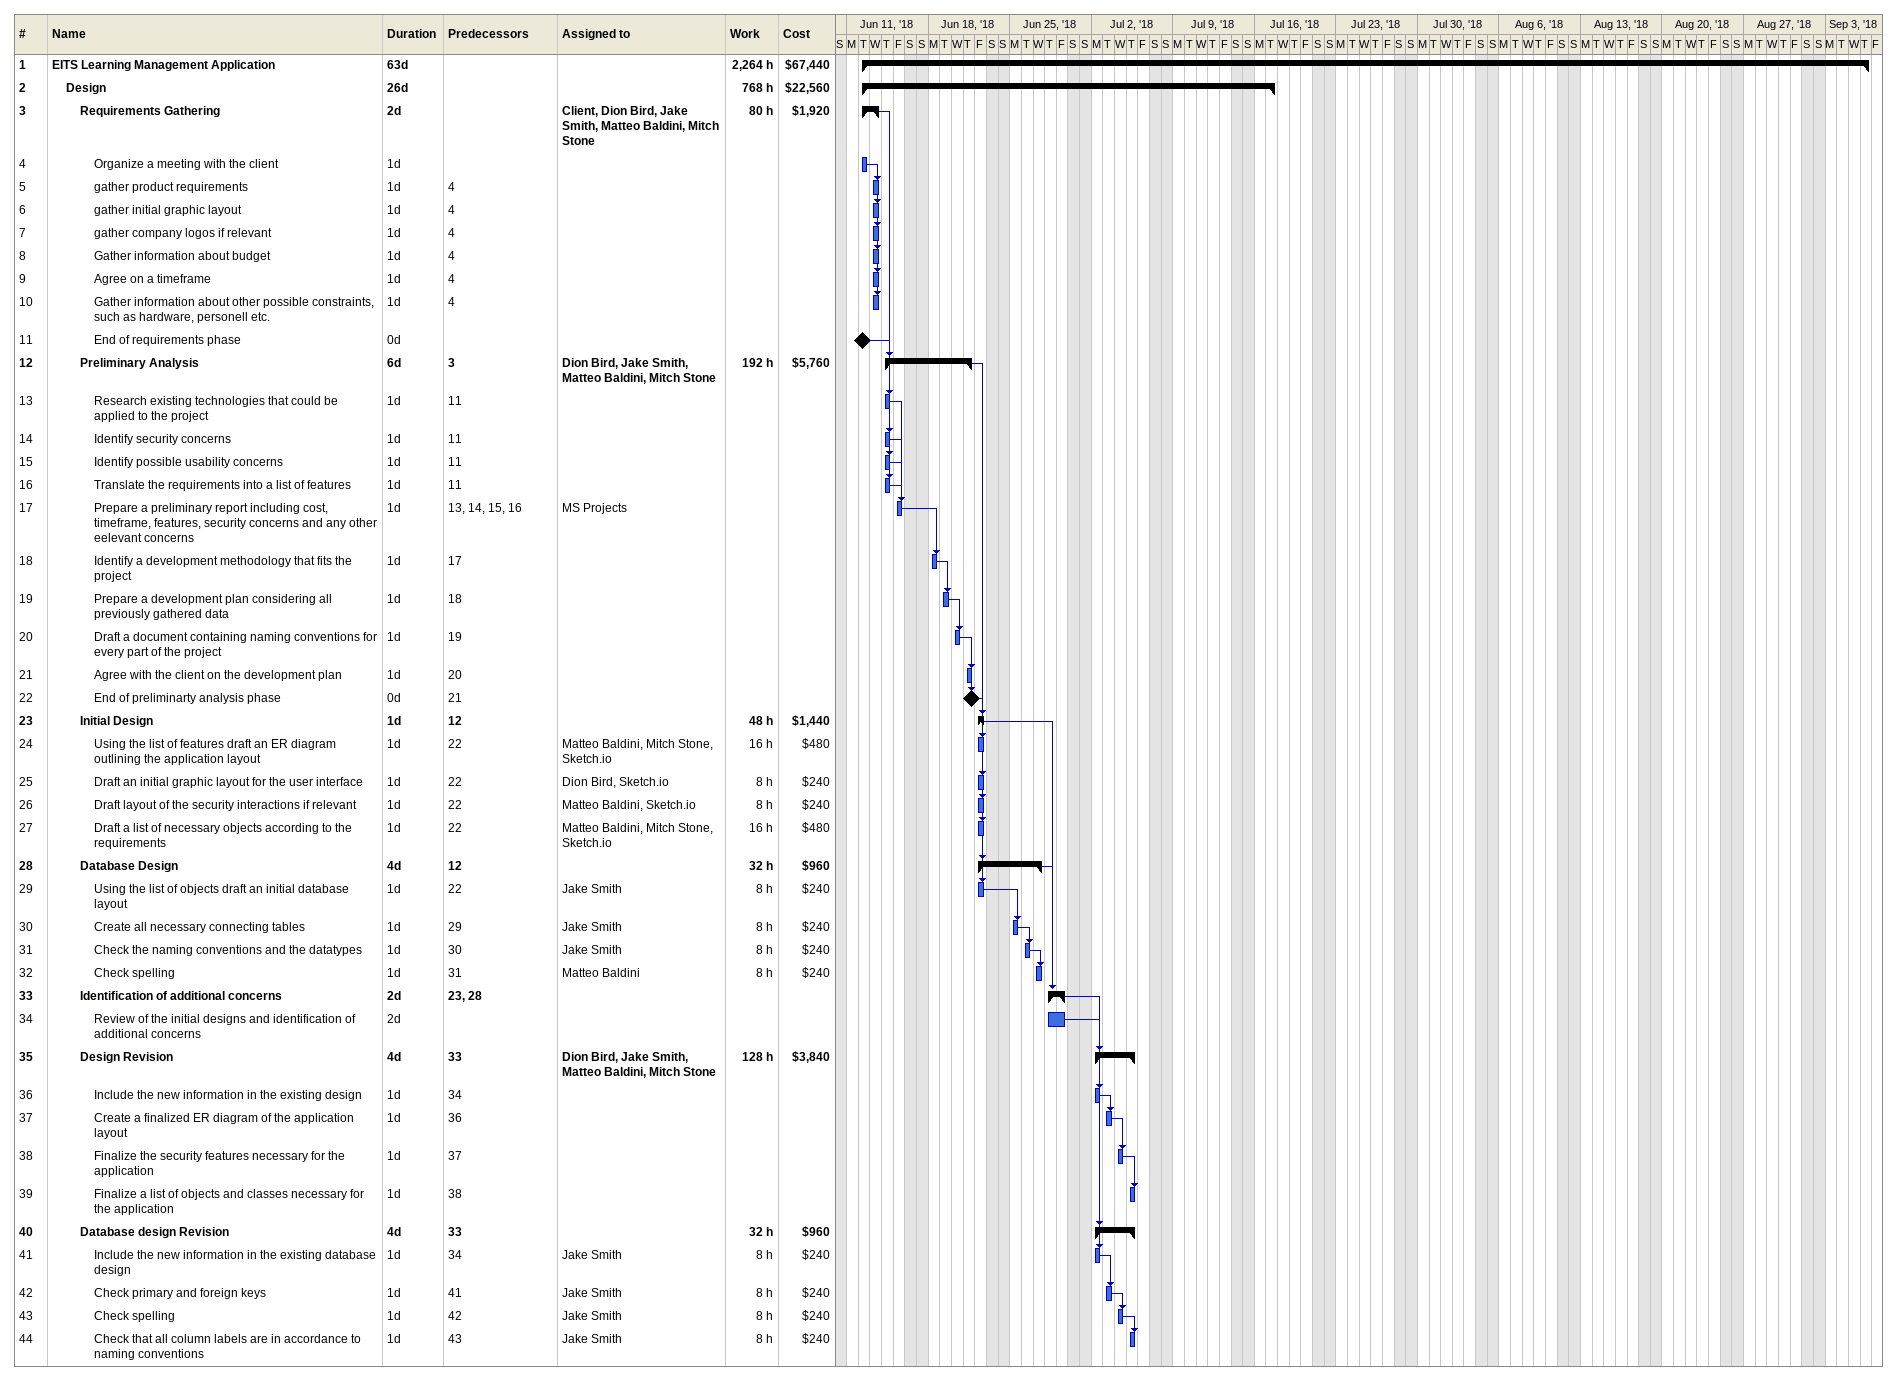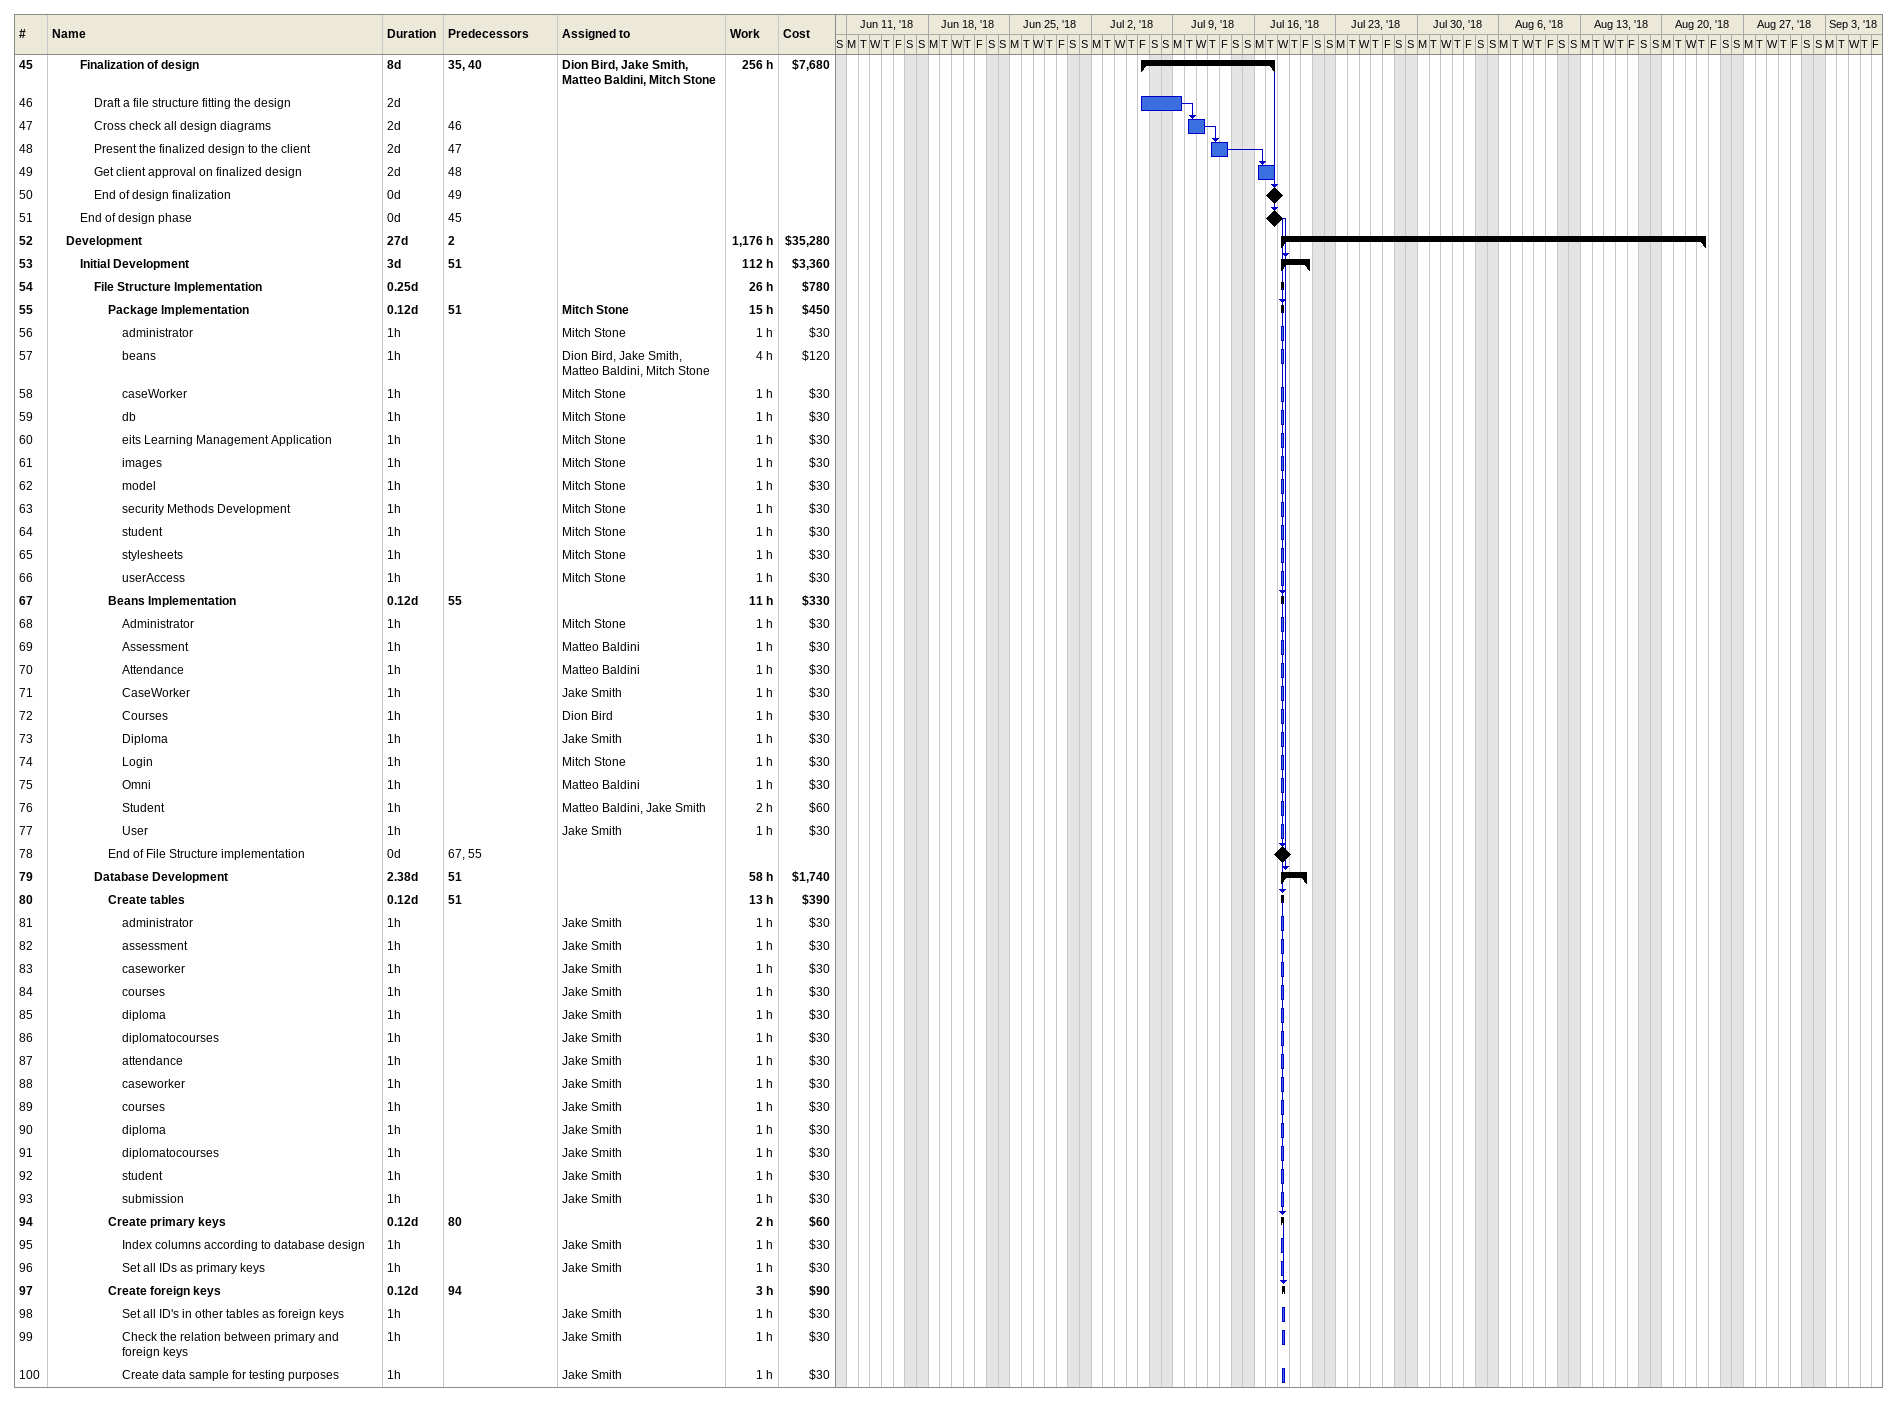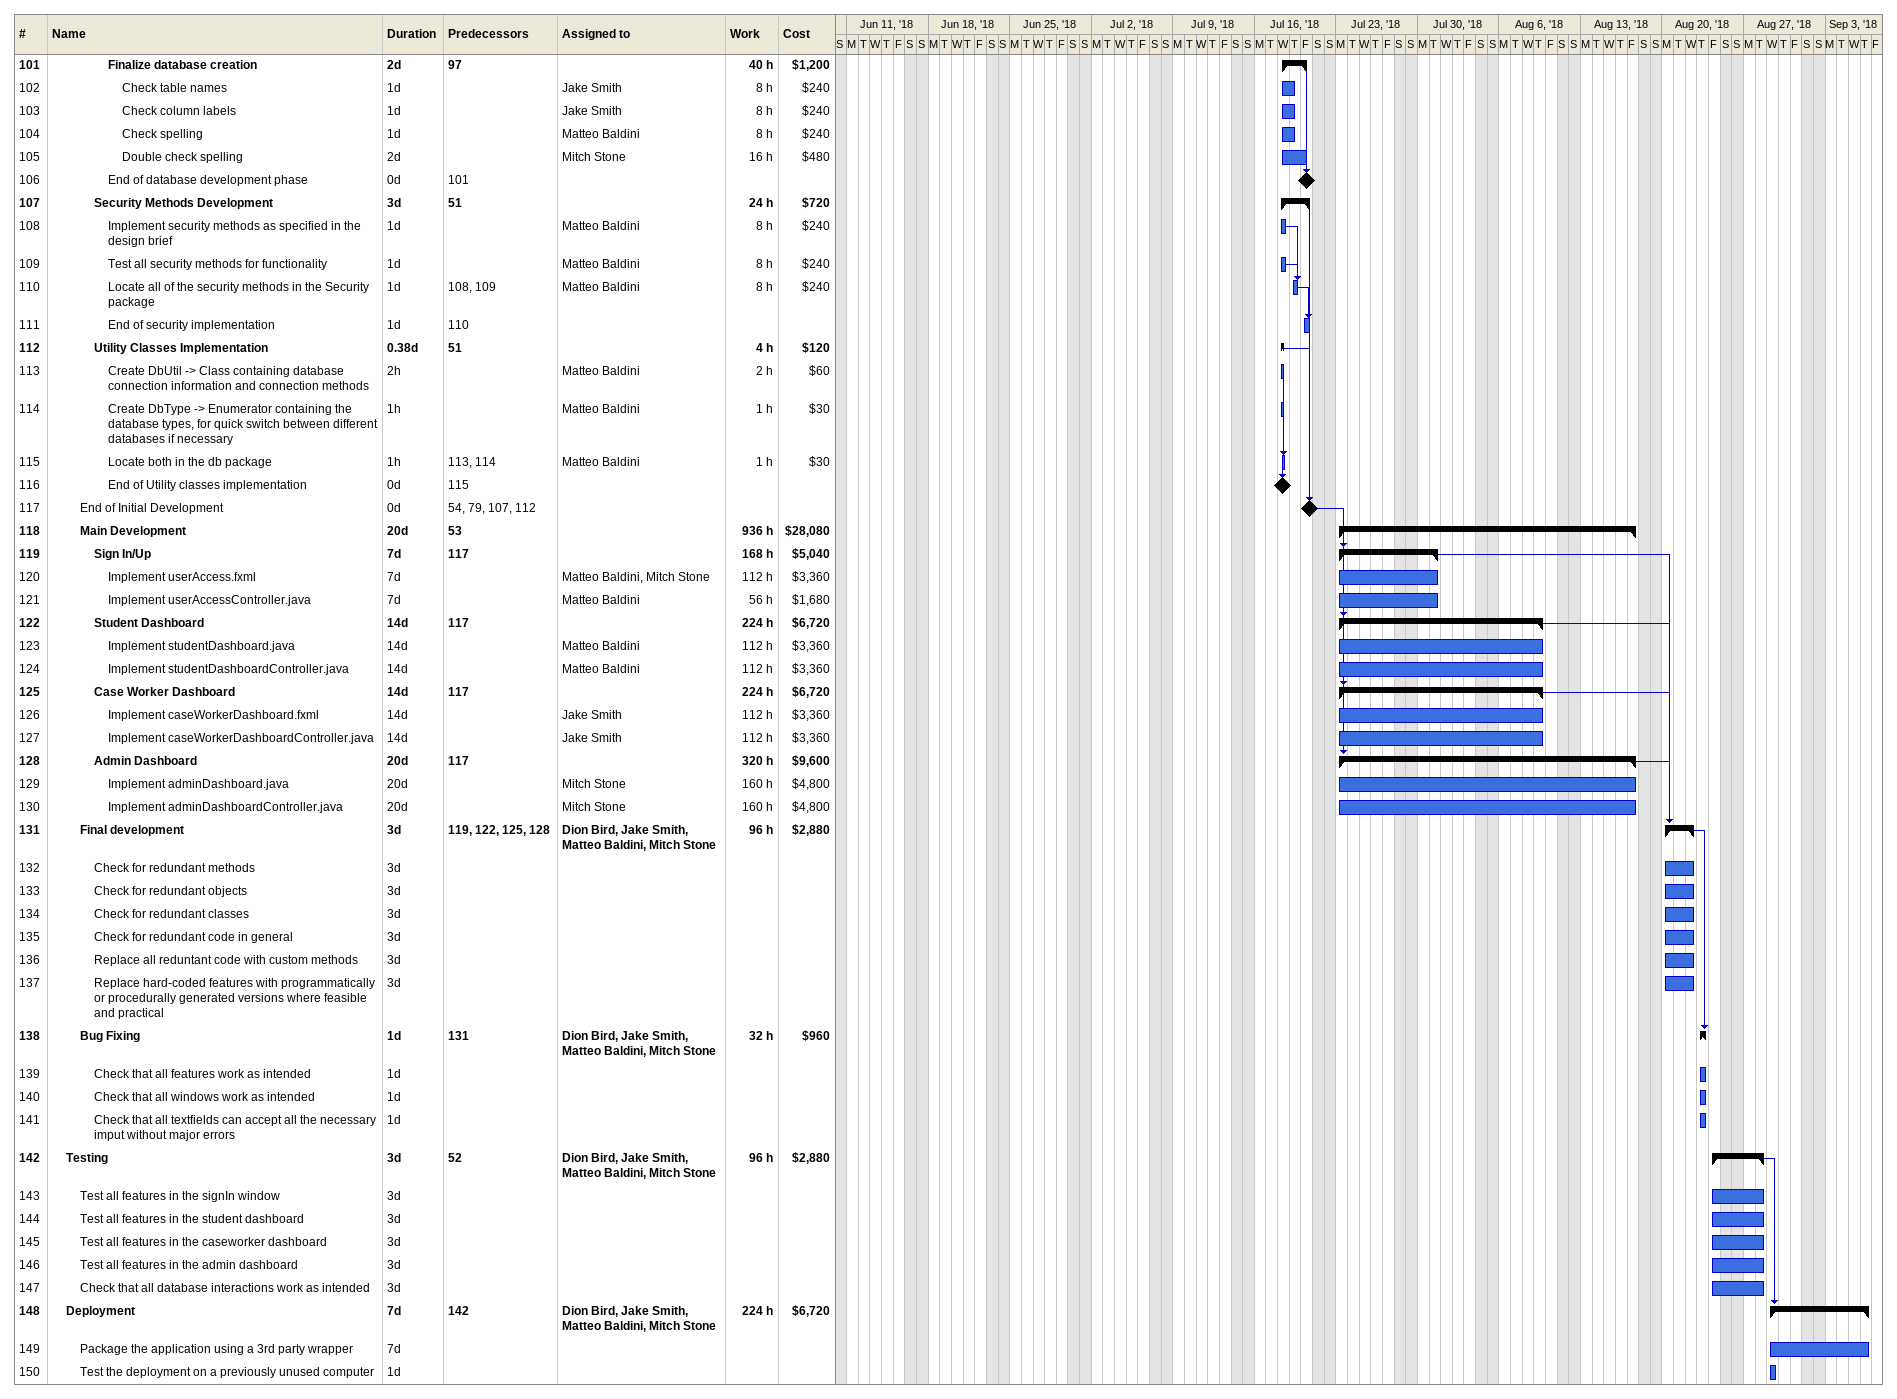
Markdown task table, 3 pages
| ID | Level | Task | Duration | Start | Finish | Predecessors | Resources | Work (h) | Cost ($) |
|---|---|---|---|---|---|---|---|---|---|
| 1 | 1 | **EITS Learning Management Application** | 63d | 2018-06-12 | 2018-09-06 |  |  | 2264 | 67440 |
| 2 | 2 | **Design** | 26d | 2018-06-12 | 2018-07-17 |  |  | 768 | 22560 |
| 3 | 3 | **Requirements Gathering** | 2d | 2018-06-12 | 2018-06-13 |  | Client, Dion Bird, Jake Smith, Matteo Baldini, Mitch Stone | 80 | 1920 |
| 4 | 4 | Organize a meeting with the client | 1d | 2018-06-12 | 2018-06-12 |  |  |  |  |
| 5 | 4 | gather product requirements | 1d | 2018-06-13 | 2018-06-13 | 4 |  |  |  |
| 6 | 4 | gather initial graphic layout | 1d | 2018-06-13 | 2018-06-13 | 4 |  |  |  |
| 7 | 4 | gather company logos if relevant | 1d | 2018-06-13 | 2018-06-13 | 4 |  |  |  |
| 8 | 4 | Gather information about budget | 1d | 2018-06-13 | 2018-06-13 | 4 |  |  |  |
| 9 | 4 | Agree on a timeframe | 1d | 2018-06-13 | 2018-06-13 | 4 |  |  |  |
| 10 | 4 | Gather information about other possible constraints, such as hardware, personell etc. | 1d | 2018-06-13 | 2018-06-13 | 4 |  |  |  |
| 11 | 4 | End of requirements phase | 0d | 2018-06-12 | 2018-06-12 |  |  |  |  |
| 12 | 3 | **Preliminary Analysis** | 6d | 2018-06-14 | 2018-06-21 | 3 | Dion Bird, Jake Smith, Matteo Baldini, Mitch Stone | 192 | 5760 |
| 13 | 4 | Research existing technologies that could be applied to the project | 1d | 2018-06-14 | 2018-06-14 | 11 |  |  |  |
| 14 | 4 | Identify security concerns | 1d | 2018-06-14 | 2018-06-14 | 11 |  |  |  |
| 15 | 4 | Identify possible usability concerns | 1d | 2018-06-14 | 2018-06-14 | 11 |  |  |  |
| 16 | 4 | Translate the requirements into a list of features | 1d | 2018-06-14 | 2018-06-14 | 11 |  |  |  |
| 17 | 4 | Prepare a preliminary report including cost, timeframe, features, security concerns and any other eelevant concerns | 1d | 2018-06-15 | 2018-06-15 | 13, 14, 15, 16 | MS Projects |  |  |
| 18 | 4 | Identify a development methodology that fits the project | 1d | 2018-06-18 | 2018-06-18 | 17 |  |  |  |
| 19 | 4 | Prepare a development plan considering all previously gathered data | 1d | 2018-06-19 | 2018-06-19 | 18 |  |  |  |
| 20 | 4 | Draft a document containing naming conventions for every part of the project | 1d | 2018-06-20 | 2018-06-20 | 19 |  |  |  |
| 21 | 4 | Agree with the client on the development plan | 1d | 2018-06-21 | 2018-06-21 | 20 |  |  |  |
| 22 | 4 | End of preliminarty analysis phase | 0d | 2018-06-21 | 2018-06-21 | 21 |  |  |  |
| 23 | 3 | **Initial Design** | 1d | 2018-06-22 | 2018-06-22 | 12 |  | 48 | 1440 |
| 24 | 4 | Using the list of features draft an ER diagram outlining the application layout | 1d | 2018-06-22 | 2018-06-22 | 22 | Matteo Baldini, Mitch Stone, Sketch.io | 16 | 480 |
| 25 | 4 | Draft an initial graphic layout for the user interface | 1d | 2018-06-22 | 2018-06-22 | 22 | Dion Bird, Sketch.io | 8 | 240 |
| 26 | 4 | Draft layout of the security interactions if relevant | 1d | 2018-06-22 | 2018-06-22 | 22 | Matteo Baldini, Sketch.io | 8 | 240 |
| 27 | 4 | Draft a list of necessary objects according to the requirements | 1d | 2018-06-22 | 2018-06-22 | 22 | Matteo Baldini, Mitch Stone, Sketch.io | 16 | 480 |
| 28 | 3 | **Database Design** | 4d | 2018-06-22 | 2018-06-27 | 12 |  | 32 | 960 |
| 29 | 4 | Using the list of objects draft an initial database layout | 1d | 2018-06-22 | 2018-06-22 | 22 | Jake Smith | 8 | 240 |
| 30 | 4 | Create all necessary connecting tables | 1d | 2018-06-25 | 2018-06-25 | 29 | Jake Smith | 8 | 240 |
| 31 | 4 | Check the naming conventions and the datatypes | 1d | 2018-06-26 | 2018-06-26 | 30 | Jake Smith | 8 | 240 |
| 32 | 4 | Check spelling | 1d | 2018-06-27 | 2018-06-27 | 31 | Matteo Baldini | 8 | 240 |
| 33 | 3 | **Identification of additional concerns** | 2d | 2018-06-28 | 2018-06-29 | 23, 28 |  |  |  |
| 34 | 4 | Review of the initial designs and identification of additional concerns | 2d | 2018-06-28 | 2018-06-29 |  |  |  |  |
| 35 | 3 | **Design Revision** | 4d | 2018-07-02 | 2018-07-05 | 33 | Dion Bird, Jake Smith, Matteo Baldini, Mitch Stone | 128 | 3840 |
| 36 | 4 | Include the new information in the existing design | 1d | 2018-07-02 | 2018-07-02 | 34 |  |  |  |
| 37 | 4 | Create a finalized ER diagram of the application layout | 1d | 2018-07-03 | 2018-07-03 | 36 |  |  |  |
| 38 | 4 | Finalize the security features necessary for the application | 1d | 2018-07-04 | 2018-07-04 | 37 |  |  |  |
| 39 | 4 | Finalize a list of objects and classes necessary for the application | 1d | 2018-07-05 | 2018-07-05 | 38 |  |  |  |
| 40 | 3 | **Database design Revision** | 4d | 2018-07-02 | 2018-07-05 | 33 |  | 32 | 960 |
| 41 | 4 | Include the new information in the existing database design | 1d | 2018-07-02 | 2018-07-02 | 34 | Jake Smith | 8 | 240 |
| 42 | 4 | Check primary and foreign keys | 1d | 2018-07-03 | 2018-07-03 | 41 | Jake Smith | 8 | 240 |
| 43 | 4 | Check spelling | 1d | 2018-07-04 | 2018-07-04 | 42 | Jake Smith | 8 | 240 |
| 44 | 4 | Check that all column labels are in accordance to naming conventions | 1d | 2018-07-05 | 2018-07-05 | 43 | Jake Smith | 8 | 240 |
| 45 | 3 | **Finalization of design** | 8d | 2018-07-06 | 2018-07-17 | 35, 40 | Dion Bird, Jake Smith, Matteo Baldini, Mitch Stone | 256 | 7680 |
| 46 | 4 | Draft a file structure fitting the design | 2d | 2018-07-06 | 2018-07-09 |  |  |  |  |
| 47 | 4 | Cross check all design diagrams | 2d | 2018-07-10 | 2018-07-11 | 46 |  |  |  |
| 48 | 4 | Present the finalized design to the client | 2d | 2018-07-12 | 2018-07-13 | 47 |  |  |  |
| 49 | 4 | Get client approval on finalized design | 2d | 2018-07-16 | 2018-07-17 | 48 |  |  |  |
| 50 | 4 | End of design finalization | 0d | 2018-07-17 | 2018-07-17 | 49 |  |  |  |
| 51 | 3 | End of design phase | 0d | 2018-07-17 | 2018-07-17 | 45 |  |  |  |
| 52 | 2 | **Development** | 27d | 2018-07-18 | 2018-08-23 | 2 |  | 1176 | 35280 |
| 53 | 3 | **Initial Development** | 3d | 2018-07-18 | 2018-07-20 | 51 |  | 112 | 3360 |
| 54 | 4 | **File Structure Implementation** | 0.25d | 2018-07-18 | 2018-07-18 |  |  | 26 | 780 |
| 55 | 5 | **Package Implementation** | 0.12d | 2018-07-18 | 2018-07-18 | 51 | Mitch Stone | 15 | 450 |
| 56 | 6 | administrator | 1h | 2018-07-18 | 2018-07-18 |  | Mitch Stone | 1 | 30 |
| 57 | 6 | beans | 1h | 2018-07-18 | 2018-07-18 |  | Dion Bird, Jake Smith, Matteo Baldini, Mitch Stone | 4 | 120 |
| 58 | 6 | caseWorker | 1h | 2018-07-18 | 2018-07-18 |  | Mitch Stone | 1 | 30 |
| 59 | 6 | db | 1h | 2018-07-18 | 2018-07-18 |  | Mitch Stone | 1 | 30 |
| 60 | 6 | eits Learning Management Application | 1h | 2018-07-18 | 2018-07-18 |  | Mitch Stone | 1 | 30 |
| 61 | 6 | images | 1h | 2018-07-18 | 2018-07-18 |  | Mitch Stone | 1 | 30 |
| 62 | 6 | model | 1h | 2018-07-18 | 2018-07-18 |  | Mitch Stone | 1 | 30 |
| 63 | 6 | security Methods Development | 1h | 2018-07-18 | 2018-07-18 |  | Mitch Stone | 1 | 30 |
| 64 | 6 | student | 1h | 2018-07-18 | 2018-07-18 |  | Mitch Stone | 1 | 30 |
| 65 | 6 | stylesheets | 1h | 2018-07-18 | 2018-07-18 |  | Mitch Stone | 1 | 30 |
| 66 | 6 | userAccess | 1h | 2018-07-18 | 2018-07-18 |  | Mitch Stone | 1 | 30 |
| 67 | 5 | **Beans Implementation** | 0.12d | 2018-07-18 | 2018-07-18 | 55 |  | 11 | 330 |
| 68 | 6 | Administrator | 1h | 2018-07-18 | 2018-07-18 |  | Mitch Stone | 1 | 30 |
| 69 | 6 | Assessment | 1h | 2018-07-18 | 2018-07-18 |  | Matteo Baldini | 1 | 30 |
| 70 | 6 | Attendance | 1h | 2018-07-18 | 2018-07-18 |  | Matteo Baldini | 1 | 30 |
| 71 | 6 | CaseWorker | 1h | 2018-07-18 | 2018-07-18 |  | Jake Smith | 1 | 30 |
| 72 | 6 | Courses | 1h | 2018-07-18 | 2018-07-18 |  | Dion Bird | 1 | 30 |
| 73 | 6 | Diploma | 1h | 2018-07-18 | 2018-07-18 |  | Jake Smith | 1 | 30 |
| 74 | 6 | Login | 1h | 2018-07-18 | 2018-07-18 |  | Mitch Stone | 1 | 30 |
| 75 | 6 | Omni | 1h | 2018-07-18 | 2018-07-18 |  | Matteo Baldini | 1 | 30 |
| 76 | 6 | Student | 1h | 2018-07-18 | 2018-07-18 |  | Matteo Baldini, Jake Smith | 2 | 60 |
| 77 | 6 | User | 1h | 2018-07-18 | 2018-07-18 |  | Jake Smith | 1 | 30 |
| 78 | 5 | End of File Structure implementation | 0d | 2018-07-18 | 2018-07-18 | 67, 55 |  |  |  |
| 79 | 4 | **Database Development** | 2.38d | 2018-07-18 | 2018-07-20 | 51 |  | 58 | 1740 |
| 80 | 5 | **Create tables** | 0.12d | 2018-07-18 | 2018-07-18 | 51 |  | 13 | 390 |
| 81 | 6 | administrator | 1h | 2018-07-18 | 2018-07-18 |  | Jake Smith | 1 | 30 |
| 82 | 6 | assessment | 1h | 2018-07-18 | 2018-07-18 |  | Jake Smith | 1 | 30 |
| 83 | 6 | caseworker | 1h | 2018-07-18 | 2018-07-18 |  | Jake Smith | 1 | 30 |
| 84 | 6 | courses | 1h | 2018-07-18 | 2018-07-18 |  | Jake Smith | 1 | 30 |
| 85 | 6 | diploma | 1h | 2018-07-18 | 2018-07-18 |  | Jake Smith | 1 | 30 |
| 86 | 6 | diplomatocourses | 1h | 2018-07-18 | 2018-07-18 |  | Jake Smith | 1 | 30 |
| 87 | 6 | attendance | 1h | 2018-07-18 | 2018-07-18 |  | Jake Smith | 1 | 30 |
| 88 | 6 | caseworker | 1h | 2018-07-18 | 2018-07-18 |  | Jake Smith | 1 | 30 |
| 89 | 6 | courses | 1h | 2018-07-18 | 2018-07-18 |  | Jake Smith | 1 | 30 |
| 90 | 6 | diploma | 1h | 2018-07-18 | 2018-07-18 |  | Jake Smith | 1 | 30 |
| 91 | 6 | diplomatocourses | 1h | 2018-07-18 | 2018-07-18 |  | Jake Smith | 1 | 30 |
| 92 | 6 | student | 1h | 2018-07-18 | 2018-07-18 |  | Jake Smith | 1 | 30 |
| 93 | 6 | submission | 1h | 2018-07-18 | 2018-07-18 |  | Jake Smith | 1 | 30 |
| 94 | 5 | **Create primary keys** | 0.12d | 2018-07-18 | 2018-07-18 | 80 |  | 2 | 60 |
| 95 | 6 | Index columns according to database design | 1h | 2018-07-18 | 2018-07-18 |  | Jake Smith | 1 | 30 |
| 96 | 6 | Set all IDs as primary keys | 1h | 2018-07-18 | 2018-07-18 |  | Jake Smith | 1 | 30 |
| 97 | 5 | **Create foreign keys** | 0.12d | 2018-07-18 | 2018-07-18 | 94 |  | 3 | 90 |
| 98 | 6 | Set all ID's in other tables as foreign keys | 1h | 2018-07-18 | 2018-07-18 |  | Jake Smith | 1 | 30 |
| 99 | 6 | Check the relation between primary and foreign keys | 1h | 2018-07-18 | 2018-07-18 |  | Jake Smith | 1 | 30 |
| 100 | 6 | Create data sample for testing purposes | 1h | 2018-07-18 | 2018-07-18 |  | Jake Smith | 1 | 30 |
| 101 | 5 | **Finalize database creation** | 2d | 2018-07-18 | 2018-07-20 | 97 |  | 40 | 1200 |
| 102 | 6 | Check table names | 1d | 2018-07-18 | 2018-07-19 |  | Jake Smith | 8 | 240 |
| 103 | 6 | Check column labels | 1d | 2018-07-18 | 2018-07-19 |  | Jake Smith | 8 | 240 |
| 104 | 6 | Check spelling | 1d | 2018-07-18 | 2018-07-19 |  | Matteo Baldini | 8 | 240 |
| 105 | 6 | Double check spelling | 2d | 2018-07-18 | 2018-07-20 |  | Mitch Stone | 16 | 480 |
| 106 | 5 | End of database development phase | 0d | 2018-07-20 | 2018-07-20 | 101 |  |  |  |
| 107 | 4 | **Security Methods Development** | 3d | 2018-07-18 | 2018-07-20 | 51 |  | 24 | 720 |
| 108 | 5 | Implement security methods as specified in the design brief | 1d | 2018-07-18 | 2018-07-18 |  | Matteo Baldini | 8 | 240 |
| 109 | 5 | Test all security methods for functionality | 1d | 2018-07-18 | 2018-07-18 |  | Matteo Baldini | 8 | 240 |
| 110 | 5 | Locate all of the security methods in the Security package | 1d | 2018-07-19 | 2018-07-19 | 108, 109 | Matteo Baldini | 8 | 240 |
| 111 | 5 | End of security implementation | 1d | 2018-07-20 | 2018-07-20 | 110 |  |  |  |
| 112 | 4 | **Utility Classes Implementation** | 0.38d | 2018-07-18 | 2018-07-18 | 51 |  | 4 | 120 |
| 113 | 5 | Create DbUtil -> Class containing database connection information and connection methods | 2h | 2018-07-18 | 2018-07-18 |  | Matteo Baldini | 2 | 60 |
| 114 | 5 | Create DbType -> Enumerator containing the database types, for quick switch between different databases if necessary | 1h | 2018-07-18 | 2018-07-18 |  | Matteo Baldini | 1 | 30 |
| 115 | 5 | Locate both in the db package | 1h | 2018-07-18 | 2018-07-18 | 113, 114 | Matteo Baldini | 1 | 30 |
| 116 | 5 | End of Utility classes implementation | 0d | 2018-07-18 | 2018-07-18 | 115 |  |  |  |
| 117 | 3 | End of Initial Development | 0d | 2018-07-20 | 2018-07-20 | 54, 79, 107, 112 |  |  |  |
| 118 | 3 | **Main Development** | 20d | 2018-07-23 | 2018-08-17 | 53 |  | 936 | 28080 |
| 119 | 4 | **Sign In/Up** | 7d | 2018-07-23 | 2018-07-31 | 117 |  | 168 | 5040 |
| 120 | 5 | Implement userAccess.fxml | 7d | 2018-07-23 | 2018-07-31 |  | Matteo Baldini, Mitch Stone | 112 | 3360 |
| 121 | 5 | Implement userAccessController.java | 7d | 2018-07-23 | 2018-07-31 |  | Matteo Baldini | 56 | 1680 |
| 122 | 4 | **Student Dashboard** | 14d | 2018-07-23 | 2018-08-09 | 117 |  | 224 | 6720 |
| 123 | 5 | Implement studentDashboard.java | 14d | 2018-07-23 | 2018-08-09 |  | Matteo Baldini | 112 | 3360 |
| 124 | 5 | Implement studentDashboardController.java | 14d | 2018-07-23 | 2018-08-09 |  | Matteo Baldini | 112 | 3360 |
| 125 | 4 | **Case Worker Dashboard** | 14d | 2018-07-23 | 2018-08-09 | 117 |  | 224 | 6720 |
| 126 | 5 | Implement caseWorkerDashboard.fxml | 14d | 2018-07-23 | 2018-08-09 |  | Jake Smith | 112 | 3360 |
| 127 | 5 | Implement caseWorkerDashboardController.java | 14d | 2018-07-23 | 2018-08-09 |  | Jake Smith | 112 | 3360 |
| 128 | 4 | **Admin Dashboard** | 20d | 2018-07-23 | 2018-08-17 | 117 |  | 320 | 9600 |
| 129 | 5 | Implement adminDashboard.java | 20d | 2018-07-23 | 2018-08-17 |  | Mitch Stone | 160 | 4800 |
| 130 | 5 | Implement adminDashboardController.java | 20d | 2018-07-23 | 2018-08-17 |  | Mitch Stone | 160 | 4800 |
| 131 | 3 | **Final development** | 3d | 2018-08-20 | 2018-08-22 | 119, 122, 125, 128 | Dion Bird, Jake Smith, Matteo Baldini, Mitch Stone | 96 | 2880 |
| 132 | 4 | Check for redundant methods | 3d | 2018-08-20 | 2018-08-22 |  |  |  |  |
| 133 | 4 | Check for redundant objects | 3d | 2018-08-20 | 2018-08-22 |  |  |  |  |
| 134 | 4 | Check for redundant classes | 3d | 2018-08-20 | 2018-08-22 |  |  |  |  |
| 135 | 4 | Check for redundant code in general | 3d | 2018-08-20 | 2018-08-22 |  |  |  |  |
| 136 | 4 | Replace all reduntant code with custom methods | 3d | 2018-08-20 | 2018-08-22 |  |  |  |  |
| 137 | 4 | Replace hard-coded features with programmatically or procedurally generated versions where feasible and practical | 3d | 2018-08-20 | 2018-08-22 |  |  |  |  |
| 138 | 3 | **Bug Fixing** | 1d | 2018-08-23 | 2018-08-23 | 131 | Dion Bird, Jake Smith, Matteo Baldini, Mitch Stone | 32 | 960 |
| 139 | 4 | Check that all features work as intended | 1d | 2018-08-23 | 2018-08-23 |  |  |  |  |
| 140 | 4 | Check that all windows work as intended | 1d | 2018-08-23 | 2018-08-23 |  |  |  |  |
| 141 | 4 | Check that all textfields can accept all the necessary imput without major errors | 1d | 2018-08-23 | 2018-08-23 |  |  |  |  |
| 142 | 2 | **Testing** | 3d | 2018-08-24 | 2018-08-28 | 52 | Dion Bird, Jake Smith, Matteo Baldini, Mitch Stone | 96 | 2880 |
| 143 | 3 | Test all features in the signIn window | 3d | 2018-08-24 | 2018-08-28 |  |  |  |  |
| 144 | 3 | Test all features in the student dashboard | 3d | 2018-08-24 | 2018-08-28 |  |  |  |  |
| 145 | 3 | Test all features in the caseworker dashboard | 3d | 2018-08-24 | 2018-08-28 |  |  |  |  |
| 146 | 3 | Test all features in the admin dashboard | 3d | 2018-08-24 | 2018-08-28 |  |  |  |  |
| 147 | 3 | Check that all database interactions work as intended | 3d | 2018-08-24 | 2018-08-28 |  |  |  |  |
| 148 | 2 | **Deployment** | 7d | 2018-08-29 | 2018-09-06 | 142 | Dion Bird, Jake Smith, Matteo Baldini, Mitch Stone | 224 | 6720 |
| 149 | 3 | Package the application using a 3rd party wrapper | 7d | 2018-08-29 | 2018-09-06 |  |  |  |  |
| 150 | 3 | Test the deployment on a previously unused computer | 1d | 2018-08-29 | 2018-08-29 |  |  |  |  |
